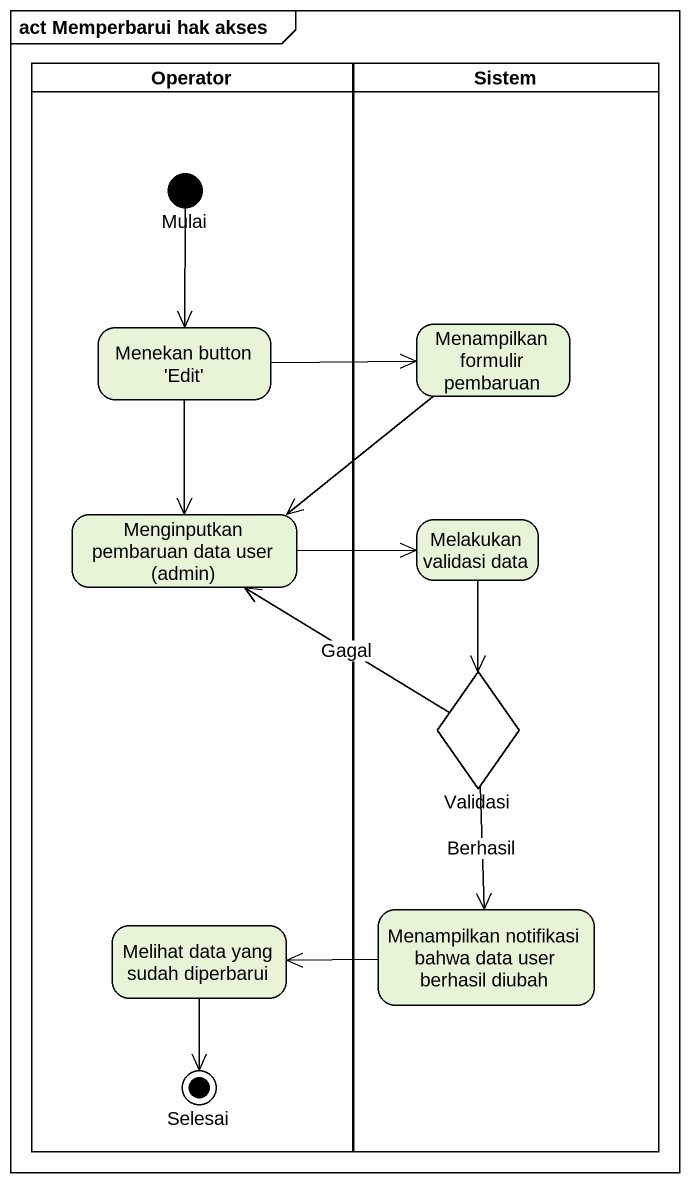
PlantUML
@startuml
mainframe act Memperbarui hak akses
hide empty description
state Operator <<partition>> {
  state Mulai <<start>>
  state "Menekan button 'Edit'" as Menekan_button_Edit
  state "Menginputkan pembaruan data user (admin)" as Menginputkan_pembaruan_data
  state "Melihat data yang sudah diperbarui" as Melihat_data_yang_sudah
  state Selesai <<end>>
}
state Sistem <<partition>> {
  state "Menampilkan formulir pembaruan" as Menampilkan_formulir
  state "Melakukan validasi data" as Melakukan_validasi_data
  state Validasi <<choice>>
  state "Menampilkan notifikasi bahwa data user berhasil diubah" as Menampilkan_notifikasi
}
Mulai --> Menekan_button_Edit
Menekan_button_Edit -right-> Menampilkan_formulir
Menekan_button_Edit --> Menginputkan_pembaruan_data
Menampilkan_formulir --> Menginputkan_pembaruan_data
Menginputkan_pembaruan_data -right-> Melakukan_validasi_data
Melakukan_validasi_data --> Validasi
Validasi -up-> Menginputkan_pembaruan_data : Gagal
Validasi --> Menampilkan_notifikasi : Berhasil
Melihat_data_yang_sudah --> Selesai
Menampilkan_notifikasi -left-> Melihat_data_yang_sudah
@enduml
